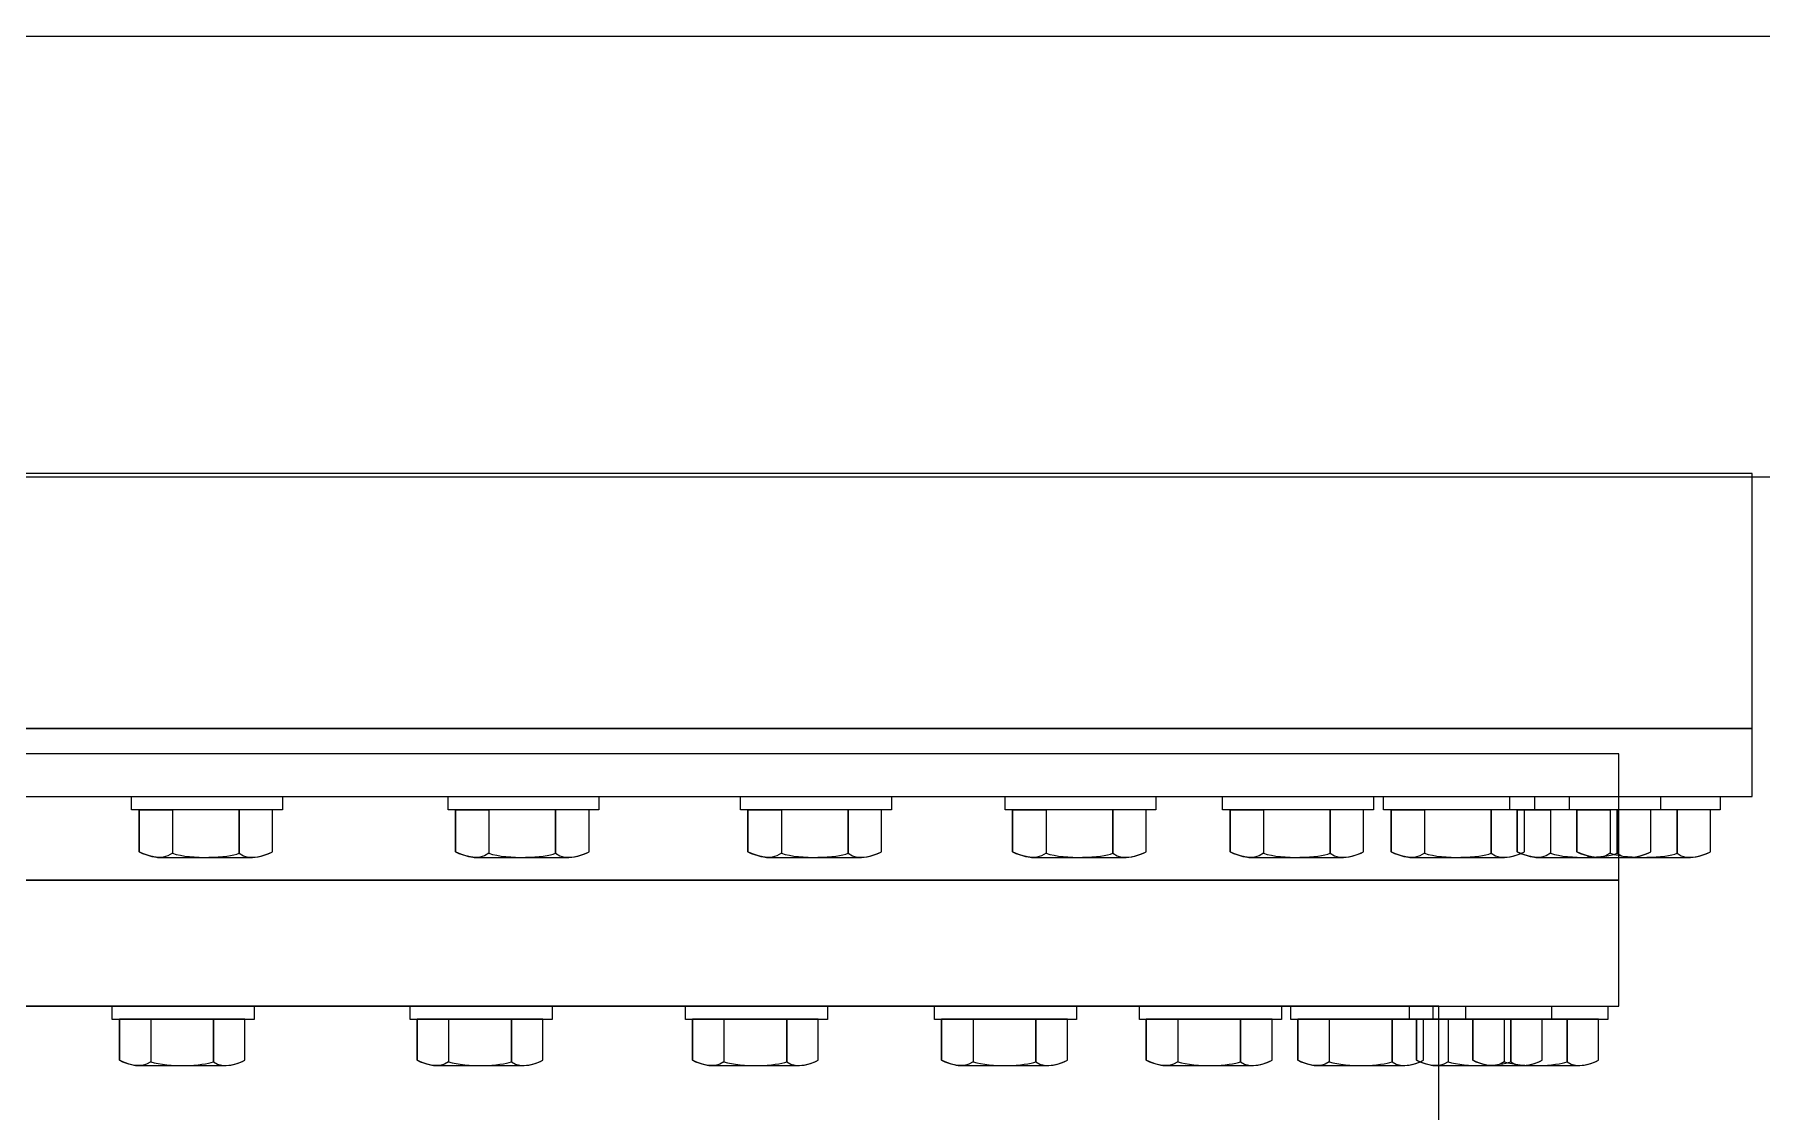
# Model space of a CAD drawing. Header units: millimetres. Extents: x -4490 to 177070, y -6118 to 72944.
# Drawn here: x 104931 to 105626, y 26472 to 26906 of the extents above; entities that cross this region are included whole.
import ezdxf

# ---------------------------------------------------------------- set-up
doc = ezdxf.new("R2010")
doc.units = ezdxf.units.MM
doc.layers.add('хендай', color=7, linetype='Continuous')

# ---------------------------------------------------------------- blocks, each defined once
blk = doc.blocks.new('A$C6EB5392D')
at = {"lineweight": 9}
for points, knots in [([(-725.94, 1099.57), (-725.94, 1099.57), (725.94, 1099.57), (725.94, 1099.57), (725.94, 1099.57), (725.94, 1099.57), (725.94, 1191.23), (725.94, 1191.23), (725.94, 1191.23), (725.94, 1191.23), (-725.94, 1191.23), (-725.94, 1191.23), (-725.94, 1191.23), (-725.94, 1191.23), (-725.94, 1099.57), (-725.94, 1099.57)], [0, 0, 0, 0, 0.25, 0.25, 0.25, 0.25, 0.5, 0.5, 0.5, 0.5, 0.75, 0.75, 0.75, 0.75, 1, 1, 1, 1]), ([(-725.94, 1099.57), (-725.94, 1099.57), (725.94, 1099.57), (725.94, 1099.57), (725.94, 1099.57), (725.94, 1099.57), (725.94, 1191.23), (725.94, 1191.23), (725.94, 1191.23), (725.94, 1191.23), (-725.94, 1191.23), (-725.94, 1191.23), (-725.94, 1191.23), (-725.94, 1191.23), (-725.94, 1099.57), (-725.94, 1099.57)], [0, 0, 0, 0, 0.25, 0.25, 0.25, 0.25, 0.5, 0.5, 0.5, 0.5, 0.75, 0.75, 0.75, 0.75, 1, 1, 1, 1]), ([(-725.94, 1075.22), (-725.94, 1075.22), (725.94, 1075.22), (725.94, 1075.22), (725.94, 1075.22), (725.94, 1075.22), (725.94, 1099.57), (725.94, 1099.57), (725.94, 1099.57), (725.94, 1099.57), (-725.94, 1099.57), (-725.94, 1099.57), (-725.94, 1099.57), (-725.94, 1099.57), (-725.94, 1075.22), (-725.94, 1075.22)], [0, 0, 0, 0, 0.25, 0.25, 0.25, 0.25, 0.5, 0.5, 0.5, 0.5, 0.75, 0.75, 0.75, 0.75, 1, 1, 1, 1]), ([(-725.94, 1075.22), (-725.94, 1075.22), (725.94, 1075.22), (725.94, 1075.22), (725.94, 1075.22), (725.94, 1075.22), (725.94, 1099.57), (725.94, 1099.57), (725.94, 1099.57), (725.94, 1099.57), (-725.94, 1099.57), (-725.94, 1099.57), (-725.94, 1099.57), (-725.94, 1099.57), (-725.94, 1075.22), (-725.94, 1075.22)], [0, 0, 0, 0, 0.25, 0.25, 0.25, 0.25, 0.5, 0.5, 0.5, 0.5, 0.75, 0.75, 0.75, 0.75, 1, 1, 1, 1]), ([(-677.96, 1045.15), (-677.96, 1045.15), (677.96, 1045.15), (677.96, 1045.15), (677.96, 1045.15), (677.96, 1045.15), (677.96, 1090.51), (677.96, 1090.51), (677.96, 1090.51), (677.96, 1090.51), (-677.96, 1090.51), (-677.96, 1090.51), (-677.96, 1090.51), (-677.96, 1090.51), (-677.96, 1045.15), (-677.96, 1045.15)], [0, 0, 0, 0, 0.25, 0.25, 0.25, 0.25, 0.5, 0.5, 0.5, 0.5, 0.75, 0.75, 0.75, 0.75, 1, 1, 1, 1]), ([(-677.96, 1045.15), (-677.96, 1045.15), (677.96, 1045.15), (677.96, 1045.15), (677.96, 1045.15), (677.96, 1045.15), (677.96, 1090.51), (677.96, 1090.51), (677.96, 1090.51), (677.96, 1090.51), (-677.96, 1090.51), (-677.96, 1090.51), (-677.96, 1090.51), (-677.96, 1090.51), (-677.96, 1045.15), (-677.96, 1045.15)], [0, 0, 0, 0, 0.25, 0.25, 0.25, 0.25, 0.5, 0.5, 0.5, 0.5, 0.75, 0.75, 0.75, 0.75, 1, 1, 1, 1]), ([(-714.47, 1075.22), (-714.47, 1075.22), (-660.26, 1075.22), (-660.26, 1075.22), (-660.26, 1075.22), (-660.26, 1075.22), (-660.26, 1070.35), (-660.26, 1070.35), (-660.26, 1070.35), (-660.26, 1070.35), (-714.47, 1070.35), (-714.47, 1070.35), (-714.47, 1070.35), (-714.47, 1070.35), (-714.47, 1075.22), (-714.47, 1075.22)], [0, 0, 0, 0, 0.25, 0.25, 0.25, 0.25, 0.5, 0.5, 0.5, 0.5, 0.75, 0.75, 0.75, 0.75, 1, 1, 1, 1]), ([(-693, 1075.22), (-693, 1075.22), (-638.78, 1075.22), (-638.78, 1075.22), (-638.78, 1075.22), (-638.78, 1075.22), (-638.78, 1070.35), (-638.78, 1070.35), (-638.78, 1070.35), (-638.78, 1070.35), (-693, 1070.35), (-693, 1070.35), (-693, 1070.35), (-693, 1070.35), (-693, 1075.22), (-693, 1075.22)], [0, 0, 0, 0, 0.25, 0.25, 0.25, 0.25, 0.5, 0.5, 0.5, 0.5, 0.75, 0.75, 0.75, 0.75, 1, 1, 1, 1]), ([(-647.64, 1075.22), (-647.64, 1075.22), (-593.43, 1075.22), (-593.43, 1075.22), (-593.43, 1075.22), (-593.43, 1075.22), (-593.43, 1070.35), (-593.43, 1070.35), (-593.43, 1070.35), (-593.43, 1070.35), (-647.64, 1070.35), (-647.64, 1070.35), (-647.64, 1070.35), (-647.64, 1070.35), (-647.64, 1075.22), (-647.64, 1075.22)], [0, 0, 0, 0, 0.25, 0.25, 0.25, 0.25, 0.5, 0.5, 0.5, 0.5, 0.75, 0.75, 0.75, 0.75, 1, 1, 1, 1]), ([(-589.76, 1075.22), (-589.76, 1075.22), (-535.55, 1075.22), (-535.55, 1075.22), (-535.55, 1075.22), (-535.55, 1075.22), (-535.55, 1070.35), (-535.55, 1070.35), (-535.55, 1070.35), (-535.55, 1070.35), (-589.76, 1070.35), (-589.76, 1070.35), (-589.76, 1070.35), (-589.76, 1070.35), (-589.76, 1075.22), (-589.76, 1075.22)], [0, 0, 0, 0, 0.25, 0.25, 0.25, 0.25, 0.5, 0.5, 0.5, 0.5, 0.75, 0.75, 0.75, 0.75, 1, 1, 1, 1]), ([(-511.58, 1075.22), (-511.58, 1075.22), (-457.36, 1075.22), (-457.36, 1075.22), (-457.36, 1075.22), (-457.36, 1075.22), (-457.36, 1070.35), (-457.36, 1070.35), (-457.36, 1070.35), (-457.36, 1070.35), (-511.58, 1070.35), (-511.58, 1070.35), (-511.58, 1070.35), (-511.58, 1070.35), (-511.58, 1075.22), (-511.58, 1075.22)], [0, 0, 0, 0, 0.25, 0.25, 0.25, 0.25, 0.5, 0.5, 0.5, 0.5, 0.75, 0.75, 0.75, 0.75, 1, 1, 1, 1]), ([(-416.46, 1075.22), (-416.46, 1075.22), (-362.25, 1075.22), (-362.25, 1075.22), (-362.25, 1075.22), (-362.25, 1075.22), (-362.25, 1070.35), (-362.25, 1070.35), (-362.25, 1070.35), (-362.25, 1070.35), (-416.46, 1070.35), (-416.46, 1070.35), (-416.46, 1070.35), (-416.46, 1070.35), (-416.46, 1075.22), (-416.46, 1075.22)], [0, 0, 0, 0, 0.25, 0.25, 0.25, 0.25, 0.5, 0.5, 0.5, 0.5, 0.75, 0.75, 0.75, 0.75, 1, 1, 1, 1]), ([(-311.28, 1075.22), (-311.28, 1075.22), (-257.08, 1075.22), (-257.08, 1075.22), (-257.08, 1075.22), (-257.08, 1075.22), (-257.08, 1070.35), (-257.08, 1070.35), (-257.08, 1070.35), (-257.08, 1070.35), (-311.28, 1070.35), (-311.28, 1070.35), (-311.28, 1070.35), (-311.28, 1070.35), (-311.28, 1075.22), (-311.28, 1075.22)], [0, 0, 0, 0, 0.25, 0.25, 0.25, 0.25, 0.5, 0.5, 0.5, 0.5, 0.75, 0.75, 0.75, 0.75, 1, 1, 1, 1]), ([(-197.53, 1075.22), (-197.53, 1075.22), (-143.33, 1075.22), (-143.33, 1075.22), (-143.33, 1075.22), (-143.33, 1075.22), (-143.33, 1070.35), (-143.33, 1070.35), (-143.33, 1070.35), (-143.33, 1070.35), (-197.53, 1070.35), (-197.53, 1070.35), (-197.53, 1070.35), (-197.53, 1070.35), (-197.53, 1075.22), (-197.53, 1075.22)], [0, 0, 0, 0, 0.25, 0.25, 0.25, 0.25, 0.5, 0.5, 0.5, 0.5, 0.75, 0.75, 0.75, 0.75, 1, 1, 1, 1]), ([(-710.9, 1055.26), (-708.6, 1054), (-705.1, 1053.21), (-702.78, 1053.21), (-702.78, 1053.21), (-702.78, 1053.21), (-669.79, 1053.21), (-669.79, 1053.21), (-669.79, 1053.21), (-669.79, 1053.21), (-666.07, 1053.69), (-662.94, 1055.26), (-662.94, 1055.26), (-662.94, 1055.26), (-662.94, 1070.35), (-662.94, 1070.35), (-662.94, 1070.35), (-662.94, 1070.35), (-710.9, 1070.35), (-710.9, 1070.35), (-710.9, 1070.35), (-710.9, 1070.35), (-710.9, 1055.26), (-710.9, 1055.26)], [0, 0, 0, 0, 0.166667, 0.166667, 0.166667, 0.166667, 0.333333, 0.333333, 0.333333, 0.333333, 0.5, 0.5, 0.5, 0.5, 0.666667, 0.666667, 0.666667, 0.666667, 0.833333, 0.833333, 0.833333, 0.833333, 1, 1, 1, 1]), ([(-710.9, 1055.26), (-708.5, 1054.21), (-702.84, 1051.74), (-698.91, 1054.74), (-698.91, 1054.74), (-698.91, 1054.74), (-698.91, 1070.35), (-698.91, 1070.35), (-698.91, 1070.35), (-698.91, 1070.35), (-710.9, 1070.35), (-710.9, 1070.35), (-710.9, 1070.35), (-710.9, 1070.35), (-710.9, 1055.26), (-710.9, 1055.26)], [0, 0, 0, 0, 0.25, 0.25, 0.25, 0.25, 0.5, 0.5, 0.5, 0.5, 0.75, 0.75, 0.75, 0.75, 1, 1, 1, 1]), ([(-698.91, 1054.74), (-694.99, 1053.17), (-681.89, 1052.49), (-674.93, 1054.74), (-674.93, 1054.74), (-674.93, 1054.74), (-674.93, 1070.35), (-674.93, 1070.35), (-674.93, 1070.35), (-674.93, 1070.35), (-698.91, 1070.35), (-698.91, 1070.35), (-698.91, 1070.35), (-698.91, 1070.35), (-698.91, 1054.74), (-698.91, 1054.74)], [0, 0, 0, 0, 0.25, 0.25, 0.25, 0.25, 0.5, 0.5, 0.5, 0.5, 0.75, 0.75, 0.75, 0.75, 1, 1, 1, 1]), ([(-689.44, 1055.26), (-687.18, 1054), (-683.62, 1053.21), (-681.32, 1053.21), (-681.32, 1053.21), (-681.32, 1053.21), (-648.33, 1053.21), (-648.33, 1053.21), (-648.33, 1053.21), (-648.33, 1053.21), (-644.6, 1053.69), (-641.45, 1055.26), (-641.45, 1055.26), (-641.45, 1055.26), (-641.45, 1070.35), (-641.45, 1070.35), (-641.45, 1070.35), (-641.45, 1070.35), (-689.44, 1070.35), (-689.44, 1070.35), (-689.44, 1070.35), (-689.44, 1070.35), (-689.44, 1055.26), (-689.44, 1055.26)], [0, 0, 0, 0, 0.166667, 0.166667, 0.166667, 0.166667, 0.333333, 0.333333, 0.333333, 0.333333, 0.5, 0.5, 0.5, 0.5, 0.666667, 0.666667, 0.666667, 0.666667, 0.833333, 0.833333, 0.833333, 0.833333, 1, 1, 1, 1]), ([(-689.44, 1055.26), (-687.03, 1054.21), (-681.38, 1051.74), (-677.44, 1054.74), (-677.44, 1054.74), (-677.44, 1054.74), (-677.44, 1070.35), (-677.44, 1070.35), (-677.44, 1070.35), (-677.44, 1070.35), (-689.44, 1070.35), (-689.44, 1070.35), (-689.44, 1070.35), (-689.44, 1070.35), (-689.44, 1055.26), (-689.44, 1055.26)], [0, 0, 0, 0, 0.25, 0.25, 0.25, 0.25, 0.5, 0.5, 0.5, 0.5, 0.75, 0.75, 0.75, 0.75, 1, 1, 1, 1]), ([(-677.44, 1054.74), (-673.51, 1053.17), (-660.41, 1052.49), (-653.45, 1054.74), (-653.45, 1054.74), (-653.45, 1054.74), (-653.45, 1070.35), (-653.45, 1070.35), (-653.45, 1070.35), (-653.45, 1070.35), (-677.44, 1070.35), (-677.44, 1070.35), (-677.44, 1070.35), (-677.44, 1070.35), (-677.44, 1054.74), (-677.44, 1054.74)], [0, 0, 0, 0, 0.25, 0.25, 0.25, 0.25, 0.5, 0.5, 0.5, 0.5, 0.75, 0.75, 0.75, 0.75, 1, 1, 1, 1]), ([(-662.94, 1055.26), (-665.34, 1054.21), (-670.79, 1051.64), (-674.93, 1054.74), (-674.93, 1054.74), (-674.93, 1054.74), (-674.93, 1070.35), (-674.93, 1070.35), (-674.93, 1070.35), (-674.93, 1070.35), (-662.94, 1070.35), (-662.94, 1070.35), (-662.94, 1070.35), (-662.94, 1070.35), (-662.94, 1055.26), (-662.94, 1055.26)], [0, 0, 0, 0, 0.25, 0.25, 0.25, 0.25, 0.5, 0.5, 0.5, 0.5, 0.75, 0.75, 0.75, 0.75, 1, 1, 1, 1]), ([(-641.45, 1055.26), (-643.87, 1054.21), (-649.32, 1051.64), (-653.45, 1054.74), (-653.45, 1054.74), (-653.45, 1054.74), (-653.45, 1070.35), (-653.45, 1070.35), (-653.45, 1070.35), (-653.45, 1070.35), (-641.45, 1070.35), (-641.45, 1070.35), (-641.45, 1070.35), (-641.45, 1070.35), (-641.45, 1055.26), (-641.45, 1055.26)], [0, 0, 0, 0, 0.25, 0.25, 0.25, 0.25, 0.5, 0.5, 0.5, 0.5, 0.75, 0.75, 0.75, 0.75, 1, 1, 1, 1]), ([(-644.08, 1055.26), (-641.82, 1054), (-638.26, 1053.21), (-635.96, 1053.21), (-635.96, 1053.21), (-635.96, 1053.21), (-603.02, 1053.21), (-603.02, 1053.21), (-603.02, 1053.21), (-603.02, 1053.21), (-599.24, 1053.69), (-596.1, 1055.26), (-596.1, 1055.26), (-596.1, 1055.26), (-596.1, 1070.35), (-596.1, 1070.35), (-596.1, 1070.35), (-596.1, 1070.35), (-644.08, 1070.35), (-644.08, 1070.35), (-644.08, 1070.35), (-644.08, 1070.35), (-644.08, 1055.26), (-644.08, 1055.26)], [0, 0, 0, 0, 0.166667, 0.166667, 0.166667, 0.166667, 0.333333, 0.333333, 0.333333, 0.333333, 0.5, 0.5, 0.5, 0.5, 0.666667, 0.666667, 0.666667, 0.666667, 0.833333, 0.833333, 0.833333, 0.833333, 1, 1, 1, 1]), ([(-644.08, 1055.26), (-641.68, 1054.21), (-636.02, 1051.74), (-632.09, 1054.74), (-632.09, 1054.74), (-632.09, 1054.74), (-632.09, 1070.35), (-632.09, 1070.35), (-632.09, 1070.35), (-632.09, 1070.35), (-644.08, 1070.35), (-644.08, 1070.35), (-644.08, 1070.35), (-644.08, 1070.35), (-644.08, 1055.26), (-644.08, 1055.26)], [0, 0, 0, 0, 0.25, 0.25, 0.25, 0.25, 0.5, 0.5, 0.5, 0.5, 0.75, 0.75, 0.75, 0.75, 1, 1, 1, 1]), ([(-632.09, 1054.74), (-628.15, 1053.17), (-615.06, 1052.49), (-608.09, 1054.74), (-608.09, 1054.74), (-608.09, 1054.74), (-608.09, 1070.35), (-608.09, 1070.35), (-608.09, 1070.35), (-608.09, 1070.35), (-632.09, 1070.35), (-632.09, 1070.35), (-632.09, 1070.35), (-632.09, 1070.35), (-632.09, 1054.74), (-632.09, 1054.74)], [0, 0, 0, 0, 0.25, 0.25, 0.25, 0.25, 0.5, 0.5, 0.5, 0.5, 0.75, 0.75, 0.75, 0.75, 1, 1, 1, 1]), ([(-596.1, 1055.26), (-598.52, 1054.21), (-604.01, 1051.64), (-608.09, 1054.74), (-608.09, 1054.74), (-608.09, 1054.74), (-608.09, 1070.35), (-608.09, 1070.35), (-608.09, 1070.35), (-608.09, 1070.35), (-596.1, 1070.35), (-596.1, 1070.35), (-596.1, 1070.35), (-596.1, 1070.35), (-596.1, 1055.26), (-596.1, 1055.26)], [0, 0, 0, 0, 0.25, 0.25, 0.25, 0.25, 0.5, 0.5, 0.5, 0.5, 0.75, 0.75, 0.75, 0.75, 1, 1, 1, 1]), ([(-586.21, 1055.26), (-583.95, 1054), (-580.39, 1053.21), (-578.09, 1053.21), (-578.09, 1053.21), (-578.09, 1053.21), (-545.14, 1053.21), (-545.14, 1053.21), (-545.14, 1053.21), (-545.14, 1053.21), (-541.37, 1053.69), (-538.23, 1055.26), (-538.23, 1055.26), (-538.23, 1055.26), (-538.23, 1070.35), (-538.23, 1070.35), (-538.23, 1070.35), (-538.23, 1070.35), (-586.21, 1070.35), (-586.21, 1070.35), (-586.21, 1070.35), (-586.21, 1070.35), (-586.21, 1055.26), (-586.21, 1055.26)], [0, 0, 0, 0, 0.166667, 0.166667, 0.166667, 0.166667, 0.333333, 0.333333, 0.333333, 0.333333, 0.5, 0.5, 0.5, 0.5, 0.666667, 0.666667, 0.666667, 0.666667, 0.833333, 0.833333, 0.833333, 0.833333, 1, 1, 1, 1]), ([(-586.21, 1055.26), (-583.79, 1054.21), (-578.19, 1051.74), (-574.21, 1054.74), (-574.21, 1054.74), (-574.21, 1054.74), (-574.21, 1070.35), (-574.21, 1070.35), (-574.21, 1070.35), (-574.21, 1070.35), (-586.21, 1070.35), (-586.21, 1070.35), (-586.21, 1070.35), (-586.21, 1070.35), (-586.21, 1055.26), (-586.21, 1055.26)], [0, 0, 0, 0, 0.25, 0.25, 0.25, 0.25, 0.5, 0.5, 0.5, 0.5, 0.75, 0.75, 0.75, 0.75, 1, 1, 1, 1]), ([(-574.21, 1054.74), (-570.28, 1053.17), (-557.19, 1052.49), (-550.22, 1054.74), (-550.22, 1054.74), (-550.22, 1054.74), (-550.22, 1070.35), (-550.22, 1070.35), (-550.22, 1070.35), (-550.22, 1070.35), (-574.21, 1070.35), (-574.21, 1070.35), (-574.21, 1070.35), (-574.21, 1070.35), (-574.21, 1054.74), (-574.21, 1054.74)], [0, 0, 0, 0, 0.25, 0.25, 0.25, 0.25, 0.5, 0.5, 0.5, 0.5, 0.75, 0.75, 0.75, 0.75, 1, 1, 1, 1]), ([(-538.23, 1055.26), (-540.63, 1054.21), (-546.14, 1051.64), (-550.22, 1054.74), (-550.22, 1054.74), (-550.22, 1054.74), (-550.22, 1070.35), (-550.22, 1070.35), (-550.22, 1070.35), (-550.22, 1070.35), (-538.23, 1070.35), (-538.23, 1070.35), (-538.23, 1070.35), (-538.23, 1070.35), (-538.23, 1055.26), (-538.23, 1055.26)], [0, 0, 0, 0, 0.25, 0.25, 0.25, 0.25, 0.5, 0.5, 0.5, 0.5, 0.75, 0.75, 0.75, 0.75, 1, 1, 1, 1]), ([(-508.06, 1055.26), (-505.76, 1054), (-502.25, 1053.21), (-499.94, 1053.21), (-499.94, 1053.21), (-499.94, 1053.21), (-466.95, 1053.21), (-466.95, 1053.21), (-466.95, 1053.21), (-466.95, 1053.21), (-463.22, 1053.69), (-460.03, 1055.26), (-460.03, 1055.26), (-460.03, 1055.26), (-460.03, 1070.35), (-460.03, 1070.35), (-460.03, 1070.35), (-460.03, 1070.35), (-508.06, 1070.35), (-508.06, 1070.35), (-508.06, 1070.35), (-508.06, 1070.35), (-508.06, 1055.26), (-508.06, 1055.26)], [0, 0, 0, 0, 0.166667, 0.166667, 0.166667, 0.166667, 0.333333, 0.333333, 0.333333, 0.333333, 0.5, 0.5, 0.5, 0.5, 0.666667, 0.666667, 0.666667, 0.666667, 0.833333, 0.833333, 0.833333, 0.833333, 1, 1, 1, 1]), ([(-508.06, 1055.26), (-505.65, 1054.21), (-500, 1051.74), (-496.06, 1054.74), (-496.06, 1054.74), (-496.06, 1054.74), (-496.06, 1070.35), (-496.06, 1070.35), (-496.06, 1070.35), (-496.06, 1070.35), (-508.06, 1070.35), (-508.06, 1070.35), (-508.06, 1070.35), (-508.06, 1070.35), (-508.06, 1055.26), (-508.06, 1055.26)], [0, 0, 0, 0, 0.25, 0.25, 0.25, 0.25, 0.5, 0.5, 0.5, 0.5, 0.75, 0.75, 0.75, 0.75, 1, 1, 1, 1]), ([(-496.06, 1054.74), (-492.14, 1053.17), (-479.05, 1052.49), (-472.09, 1054.74), (-472.09, 1054.74), (-472.09, 1054.74), (-472.09, 1070.35), (-472.09, 1070.35), (-472.09, 1070.35), (-472.09, 1070.35), (-496.06, 1070.35), (-496.06, 1070.35), (-496.06, 1070.35), (-496.06, 1070.35), (-496.06, 1054.74), (-496.06, 1054.74)], [0, 0, 0, 0, 0.25, 0.25, 0.25, 0.25, 0.5, 0.5, 0.5, 0.5, 0.75, 0.75, 0.75, 0.75, 1, 1, 1, 1]), ([(-460.03, 1055.26), (-462.44, 1054.21), (-467.94, 1051.64), (-472.09, 1054.74), (-472.09, 1054.74), (-472.09, 1054.74), (-472.09, 1070.35), (-472.09, 1070.35), (-472.09, 1070.35), (-472.09, 1070.35), (-460.03, 1070.35), (-460.03, 1070.35), (-460.03, 1070.35), (-460.03, 1070.35), (-460.03, 1055.26), (-460.03, 1055.26)], [0, 0, 0, 0, 0.25, 0.25, 0.25, 0.25, 0.5, 0.5, 0.5, 0.5, 0.75, 0.75, 0.75, 0.75, 1, 1, 1, 1]), ([(-412.89, 1055.26), (-410.65, 1054), (-407.09, 1053.21), (-404.77, 1053.21), (-404.77, 1053.21), (-404.77, 1053.21), (-371.78, 1053.21), (-371.78, 1053.21), (-371.78, 1053.21), (-371.78, 1053.21), (-368.06, 1053.69), (-364.92, 1055.26), (-364.92, 1055.26), (-364.92, 1055.26), (-364.92, 1070.35), (-364.92, 1070.35), (-364.92, 1070.35), (-364.92, 1070.35), (-412.89, 1070.35), (-412.89, 1070.35), (-412.89, 1070.35), (-412.89, 1070.35), (-412.89, 1055.26), (-412.89, 1055.26)], [0, 0, 0, 0, 0.166667, 0.166667, 0.166667, 0.166667, 0.333333, 0.333333, 0.333333, 0.333333, 0.5, 0.5, 0.5, 0.5, 0.666667, 0.666667, 0.666667, 0.666667, 0.833333, 0.833333, 0.833333, 0.833333, 1, 1, 1, 1]), ([(-412.89, 1055.26), (-410.49, 1054.21), (-404.83, 1051.74), (-400.9, 1054.74), (-400.9, 1054.74), (-400.9, 1054.74), (-400.9, 1070.35), (-400.9, 1070.35), (-400.9, 1070.35), (-400.9, 1070.35), (-412.89, 1070.35), (-412.89, 1070.35), (-412.89, 1070.35), (-412.89, 1070.35), (-412.89, 1055.26), (-412.89, 1055.26)], [0, 0, 0, 0, 0.25, 0.25, 0.25, 0.25, 0.5, 0.5, 0.5, 0.5, 0.75, 0.75, 0.75, 0.75, 1, 1, 1, 1]), ([(-400.9, 1054.74), (-396.98, 1053.17), (-383.88, 1052.49), (-376.92, 1054.74), (-376.92, 1054.74), (-376.92, 1054.74), (-376.92, 1070.35), (-376.92, 1070.35), (-376.92, 1070.35), (-376.92, 1070.35), (-400.9, 1070.35), (-400.9, 1070.35), (-400.9, 1070.35), (-400.9, 1070.35), (-400.9, 1054.74), (-400.9, 1054.74)], [0, 0, 0, 0, 0.25, 0.25, 0.25, 0.25, 0.5, 0.5, 0.5, 0.5, 0.75, 0.75, 0.75, 0.75, 1, 1, 1, 1]), ([(-364.92, 1055.26), (-367.33, 1054.21), (-372.82, 1051.64), (-376.92, 1054.74), (-376.92, 1054.74), (-376.92, 1054.74), (-376.92, 1070.35), (-376.92, 1070.35), (-376.92, 1070.35), (-376.92, 1070.35), (-364.92, 1070.35), (-364.92, 1070.35), (-364.92, 1070.35), (-364.92, 1070.35), (-364.92, 1055.26), (-364.92, 1055.26)], [0, 0, 0, 0, 0.25, 0.25, 0.25, 0.25, 0.5, 0.5, 0.5, 0.5, 0.75, 0.75, 0.75, 0.75, 1, 1, 1, 1]), ([(-307.78, 1055.26), (-305.48, 1054), (-301.92, 1053.21), (-299.62, 1053.21), (-299.62, 1053.21), (-299.62, 1053.21), (-266.67, 1053.21), (-266.67, 1053.21), (-266.67, 1053.21), (-266.67, 1053.21), (-262.9, 1053.69), (-259.75, 1055.26), (-259.75, 1055.26), (-259.75, 1055.26), (-259.75, 1070.35), (-259.75, 1070.35), (-259.75, 1070.35), (-259.75, 1070.35), (-307.78, 1070.35), (-307.78, 1070.35), (-307.78, 1070.35), (-307.78, 1070.35), (-307.78, 1055.26), (-307.78, 1055.26)], [0, 0, 0, 0, 0.166667, 0.166667, 0.166667, 0.166667, 0.333333, 0.333333, 0.333333, 0.333333, 0.5, 0.5, 0.5, 0.5, 0.666667, 0.666667, 0.666667, 0.666667, 0.833333, 0.833333, 0.833333, 0.833333, 1, 1, 1, 1]), ([(-307.78, 1055.26), (-305.38, 1054.21), (-299.66, 1051.74), (-295.74, 1054.74), (-295.74, 1054.74), (-295.74, 1054.74), (-295.74, 1070.35), (-295.74, 1070.35), (-295.74, 1070.35), (-295.74, 1070.35), (-307.78, 1070.35), (-307.78, 1070.35), (-307.78, 1070.35), (-307.78, 1070.35), (-307.78, 1055.26), (-307.78, 1055.26)], [0, 0, 0, 0, 0.25, 0.25, 0.25, 0.25, 0.5, 0.5, 0.5, 0.5, 0.75, 0.75, 0.75, 0.75, 1, 1, 1, 1]), ([(-295.74, 1054.74), (-291.81, 1053.17), (-278.71, 1052.49), (-271.75, 1054.74), (-271.75, 1054.74), (-271.75, 1054.74), (-271.75, 1070.35), (-271.75, 1070.35), (-271.75, 1070.35), (-271.75, 1070.35), (-295.74, 1070.35), (-295.74, 1070.35), (-295.74, 1070.35), (-295.74, 1070.35), (-295.74, 1054.74), (-295.74, 1054.74)], [0, 0, 0, 0, 0.25, 0.25, 0.25, 0.25, 0.5, 0.5, 0.5, 0.5, 0.75, 0.75, 0.75, 0.75, 1, 1, 1, 1]), ([(-259.75, 1055.26), (-262.16, 1054.21), (-267.67, 1051.64), (-271.75, 1054.74), (-271.75, 1054.74), (-271.75, 1054.74), (-271.75, 1070.35), (-271.75, 1070.35), (-271.75, 1070.35), (-271.75, 1070.35), (-259.75, 1070.35), (-259.75, 1070.35), (-259.75, 1070.35), (-259.75, 1070.35), (-259.75, 1055.26), (-259.75, 1055.26)], [0, 0, 0, 0, 0.25, 0.25, 0.25, 0.25, 0.5, 0.5, 0.5, 0.5, 0.75, 0.75, 0.75, 0.75, 1, 1, 1, 1]), ([(-193.97, 1055.26), (-191.71, 1054), (-188.16, 1053.21), (-185.85, 1053.21), (-185.85, 1053.21), (-185.85, 1053.21), (-152.86, 1053.21), (-152.86, 1053.21), (-152.86, 1053.21), (-152.86, 1053.21), (-149.13, 1053.69), (-146, 1055.26), (-146, 1055.26), (-146, 1055.26), (-146, 1070.35), (-146, 1070.35), (-146, 1070.35), (-146, 1070.35), (-193.97, 1070.35), (-193.97, 1070.35), (-193.97, 1070.35), (-193.97, 1070.35), (-193.97, 1055.26), (-193.97, 1055.26)], [0, 0, 0, 0, 0.166667, 0.166667, 0.166667, 0.166667, 0.333333, 0.333333, 0.333333, 0.333333, 0.5, 0.5, 0.5, 0.5, 0.666667, 0.666667, 0.666667, 0.666667, 0.833333, 0.833333, 0.833333, 0.833333, 1, 1, 1, 1]), ([(-193.97, 1055.26), (-191.56, 1054.21), (-185.91, 1051.74), (-181.97, 1054.74), (-181.97, 1054.74), (-181.97, 1054.74), (-181.97, 1070.35), (-181.97, 1070.35), (-181.97, 1070.35), (-181.97, 1070.35), (-193.97, 1070.35), (-193.97, 1070.35), (-193.97, 1070.35), (-193.97, 1070.35), (-193.97, 1055.26), (-193.97, 1055.26)], [0, 0, 0, 0, 0.25, 0.25, 0.25, 0.25, 0.5, 0.5, 0.5, 0.5, 0.75, 0.75, 0.75, 0.75, 1, 1, 1, 1]), ([(-181.97, 1054.74), (-178.05, 1053.17), (-164.96, 1052.49), (-158, 1054.74), (-158, 1054.74), (-158, 1054.74), (-158, 1070.35), (-158, 1070.35), (-158, 1070.35), (-158, 1070.35), (-181.97, 1070.35), (-181.97, 1070.35), (-181.97, 1070.35), (-181.97, 1070.35), (-181.97, 1054.74), (-181.97, 1054.74)], [0, 0, 0, 0, 0.25, 0.25, 0.25, 0.25, 0.5, 0.5, 0.5, 0.5, 0.75, 0.75, 0.75, 0.75, 1, 1, 1, 1]), ([(-146, 1055.26), (-148.4, 1054.21), (-153.85, 1051.64), (-158, 1054.74), (-158, 1054.74), (-158, 1054.74), (-158, 1070.35), (-158, 1070.35), (-158, 1070.35), (-158, 1070.35), (-146, 1070.35), (-146, 1070.35), (-146, 1070.35), (-146, 1070.35), (-146, 1055.26), (-146, 1055.26)], [0, 0, 0, 0, 0.25, 0.25, 0.25, 0.25, 0.5, 0.5, 0.5, 0.5, 0.75, 0.75, 0.75, 0.75, 1, 1, 1, 1]), ([(-677.96, 999.8), (-677.96, 999.8), (677.96, 999.8), (677.96, 999.8), (677.96, 999.8), (677.96, 999.8), (677.96, 1045.15), (677.96, 1045.15), (677.96, 1045.15), (677.96, 1045.15), (-677.96, 1045.15), (-677.96, 1045.15), (-677.96, 1045.15), (-677.96, 1045.15), (-677.96, 999.8), (-677.96, 999.8)], [0, 0, 0, 0, 0.25, 0.25, 0.25, 0.25, 0.5, 0.5, 0.5, 0.5, 0.75, 0.75, 0.75, 0.75, 1, 1, 1, 1]), ([(-677.96, 999.8), (-677.96, 999.8), (677.96, 999.8), (677.96, 999.8), (677.96, 999.8), (677.96, 999.8), (677.96, 1045.15), (677.96, 1045.15), (677.96, 1045.15), (677.96, 1045.15), (-677.96, 1045.15), (-677.96, 1045.15), (-677.96, 1045.15), (-677.96, 1045.15), (-677.96, 999.8), (-677.96, 999.8)], [0, 0, 0, 0, 0.25, 0.25, 0.25, 0.25, 0.5, 0.5, 0.5, 0.5, 0.75, 0.75, 0.75, 0.75, 1, 1, 1, 1]), ([(-674.04, 999.8), (-674.04, 999.8), (-623.03, 999.8), (-623.03, 999.8), (-623.03, 999.8), (-623.03, 999.8), (-623.03, 995.03), (-623.03, 995.03), (-623.03, 995.03), (-623.03, 995.03), (-674.04, 995.03), (-674.04, 995.03), (-674.04, 995.03), (-674.04, 995.03), (-674.04, 999.8), (-674.04, 999.8)], [0, 0, 0, 0, 0.25, 0.25, 0.25, 0.25, 0.5, 0.5, 0.5, 0.5, 0.75, 0.75, 0.75, 0.75, 1, 1, 1, 1]), ([(-653.82, 999.8), (-653.82, 999.8), (-602.75, 999.8), (-602.75, 999.8), (-602.75, 999.8), (-602.75, 999.8), (-602.75, 995.03), (-602.75, 995.03), (-602.75, 995.03), (-602.75, 995.03), (-653.82, 995.03), (-653.82, 995.03), (-653.82, 995.03), (-653.82, 995.03), (-653.82, 999.8), (-653.82, 999.8)], [0, 0, 0, 0, 0.25, 0.25, 0.25, 0.25, 0.5, 0.5, 0.5, 0.5, 0.75, 0.75, 0.75, 0.75, 1, 1, 1, 1]), ([(-613.33, 794.9), (-613.33, 794.9), (613.39, 794.9), (613.39, 794.9), (613.39, 794.9), (613.39, 794.9), (613.39, 999.84), (613.39, 999.84), (613.39, 999.84), (613.39, 999.84), (-613.33, 999.84), (-613.33, 999.84), (-613.33, 999.84), (-613.33, 999.84), (-613.33, 794.9), (-613.33, 794.9)], [0, 0, 0, 0, 0.25, 0.25, 0.25, 0.25, 0.5, 0.5, 0.5, 0.5, 0.75, 0.75, 0.75, 0.75, 1, 1, 1, 1]), ([(-613.33, 794.9), (-613.33, 794.9), (613.39, 794.9), (613.39, 794.9), (613.39, 794.9), (613.39, 794.9), (613.39, 999.84), (613.39, 999.84), (613.39, 999.84), (613.39, 999.84), (-613.33, 999.84), (-613.33, 999.84), (-613.33, 999.84), (-613.33, 999.84), (-613.33, 794.9), (-613.33, 794.9)], [0, 0, 0, 0, 0.25, 0.25, 0.25, 0.25, 0.5, 0.5, 0.5, 0.5, 0.75, 0.75, 0.75, 0.75, 1, 1, 1, 1]), ([(-611.14, 999.8), (-611.14, 999.8), (-560.12, 999.8), (-560.12, 999.8), (-560.12, 999.8), (-560.12, 999.8), (-560.12, 995.03), (-560.12, 995.03), (-560.12, 995.03), (-560.12, 995.03), (-611.14, 995.03), (-611.14, 995.03), (-611.14, 995.03), (-611.14, 995.03), (-611.14, 999.8), (-611.14, 999.8)], [0, 0, 0, 0, 0.25, 0.25, 0.25, 0.25, 0.5, 0.5, 0.5, 0.5, 0.75, 0.75, 0.75, 0.75, 1, 1, 1, 1]), ([(-556.67, 999.8), (-556.67, 999.8), (-505.65, 999.8), (-505.65, 999.8), (-505.65, 999.8), (-505.65, 999.8), (-505.65, 995.03), (-505.65, 995.03), (-505.65, 995.03), (-505.65, 995.03), (-556.67, 995.03), (-556.67, 995.03), (-556.67, 995.03), (-556.67, 995.03), (-556.67, 999.8), (-556.67, 999.8)], [0, 0, 0, 0, 0.25, 0.25, 0.25, 0.25, 0.5, 0.5, 0.5, 0.5, 0.75, 0.75, 0.75, 0.75, 1, 1, 1, 1]), ([(-483.07, 999.8), (-483.07, 999.8), (-432.02, 999.8), (-432.02, 999.8), (-432.02, 999.8), (-432.02, 999.8), (-432.02, 995.03), (-432.02, 995.03), (-432.02, 995.03), (-432.02, 995.03), (-483.07, 995.03), (-483.07, 995.03), (-483.07, 995.03), (-483.07, 995.03), (-483.07, 999.8), (-483.07, 999.8)], [0, 0, 0, 0, 0.25, 0.25, 0.25, 0.25, 0.5, 0.5, 0.5, 0.5, 0.75, 0.75, 0.75, 0.75, 1, 1, 1, 1]), ([(-393.52, 999.8), (-393.52, 999.8), (-342.45, 999.8), (-342.45, 999.8), (-342.45, 999.8), (-342.45, 999.8), (-342.45, 995.03), (-342.45, 995.03), (-342.45, 995.03), (-342.45, 995.03), (-393.52, 995.03), (-393.52, 995.03), (-393.52, 995.03), (-393.52, 995.03), (-393.52, 999.8), (-393.52, 999.8)], [0, 0, 0, 0, 0.25, 0.25, 0.25, 0.25, 0.5, 0.5, 0.5, 0.5, 0.75, 0.75, 0.75, 0.75, 1, 1, 1, 1]), ([(-294.52, 999.8), (-294.52, 999.8), (-243.47, 999.8), (-243.47, 999.8), (-243.47, 999.8), (-243.47, 999.8), (-243.47, 995.03), (-243.47, 995.03), (-243.47, 995.03), (-243.47, 995.03), (-294.52, 995.03), (-294.52, 995.03), (-294.52, 995.03), (-294.52, 995.03), (-294.52, 999.8), (-294.52, 999.8)], [0, 0, 0, 0, 0.25, 0.25, 0.25, 0.25, 0.5, 0.5, 0.5, 0.5, 0.75, 0.75, 0.75, 0.75, 1, 1, 1, 1]), ([(-187.42, 999.8), (-187.42, 999.8), (-136.36, 999.8), (-136.36, 999.8), (-136.36, 999.8), (-136.36, 999.8), (-136.36, 995.03), (-136.36, 995.03), (-136.36, 995.03), (-136.36, 995.03), (-187.42, 995.03), (-187.42, 995.03), (-187.42, 995.03), (-187.42, 995.03), (-187.42, 999.8), (-187.42, 999.8)], [0, 0, 0, 0, 0.25, 0.25, 0.25, 0.25, 0.5, 0.5, 0.5, 0.5, 0.75, 0.75, 0.75, 0.75, 1, 1, 1, 1]), ([(-670.69, 980.36), (-668.53, 979.16), (-665.18, 978.43), (-663.04, 978.43), (-663.04, 978.43), (-663.04, 978.43), (-631.98, 978.43), (-631.98, 978.43), (-631.98, 978.43), (-631.98, 978.43), (-628.48, 978.85), (-625.48, 980.36), (-625.48, 980.36), (-625.48, 980.36), (-625.48, 995.08), (-625.48, 995.08), (-625.48, 995.08), (-625.48, 995.08), (-670.69, 995.08), (-670.69, 995.08), (-670.69, 995.08), (-670.69, 995.08), (-670.69, 980.36), (-670.69, 980.36)], [0, 0, 0, 0, 0.166667, 0.166667, 0.166667, 0.166667, 0.333333, 0.333333, 0.333333, 0.333333, 0.5, 0.5, 0.5, 0.5, 0.666667, 0.666667, 0.666667, 0.666667, 0.833333, 0.833333, 0.833333, 0.833333, 1, 1, 1, 1]), ([(-670.69, 980.36), (-668.43, 979.32), (-663.08, 976.96), (-659.37, 979.84), (-659.37, 979.84), (-659.37, 979.84), (-659.37, 995.08), (-659.37, 995.08), (-659.37, 995.08), (-659.37, 995.08), (-670.69, 995.08), (-670.69, 995.08), (-670.69, 995.08), (-670.69, 995.08), (-670.69, 980.36), (-670.69, 980.36)], [0, 0, 0, 0, 0.25, 0.25, 0.25, 0.25, 0.5, 0.5, 0.5, 0.5, 0.75, 0.75, 0.75, 0.75, 1, 1, 1, 1]), ([(-659.37, 979.84), (-655.71, 978.33), (-643.34, 977.69), (-636.79, 979.84), (-636.79, 979.84), (-636.79, 979.84), (-636.79, 995.08), (-636.79, 995.08), (-636.79, 995.08), (-636.79, 995.08), (-659.37, 995.08), (-659.37, 995.08), (-659.37, 995.08), (-659.37, 995.08), (-659.37, 979.84), (-659.37, 979.84)], [0, 0, 0, 0, 0.25, 0.25, 0.25, 0.25, 0.5, 0.5, 0.5, 0.5, 0.75, 0.75, 0.75, 0.75, 1, 1, 1, 1]), ([(-650.46, 980.36), (-648.33, 979.16), (-644.97, 978.43), (-642.82, 978.43), (-642.82, 978.43), (-642.82, 978.43), (-611.76, 978.43), (-611.76, 978.43), (-611.76, 978.43), (-611.76, 978.43), (-608.26, 978.85), (-605.27, 980.36), (-605.27, 980.36), (-605.27, 980.36), (-605.27, 995.08), (-605.27, 995.08), (-605.27, 995.08), (-605.27, 995.08), (-650.46, 995.08), (-650.46, 995.08), (-650.46, 995.08), (-650.46, 995.08), (-650.46, 980.36), (-650.46, 980.36)], [0, 0, 0, 0, 0.166667, 0.166667, 0.166667, 0.166667, 0.333333, 0.333333, 0.333333, 0.333333, 0.5, 0.5, 0.5, 0.5, 0.666667, 0.666667, 0.666667, 0.666667, 0.833333, 0.833333, 0.833333, 0.833333, 1, 1, 1, 1]), ([(-650.46, 980.36), (-648.22, 979.32), (-642.88, 976.96), (-639.15, 979.84), (-639.15, 979.84), (-639.15, 979.84), (-639.15, 995.08), (-639.15, 995.08), (-639.15, 995.08), (-639.15, 995.08), (-650.46, 995.08), (-650.46, 995.08), (-650.46, 995.08), (-650.46, 995.08), (-650.46, 980.36), (-650.46, 980.36)], [0, 0, 0, 0, 0.25, 0.25, 0.25, 0.25, 0.5, 0.5, 0.5, 0.5, 0.75, 0.75, 0.75, 0.75, 1, 1, 1, 1]), ([(-639.15, 979.84), (-635.48, 978.33), (-623.13, 977.69), (-616.59, 979.84), (-616.59, 979.84), (-616.59, 979.84), (-616.59, 995.08), (-616.59, 995.08), (-616.59, 995.08), (-616.59, 995.08), (-639.15, 995.08), (-639.15, 995.08), (-639.15, 995.08), (-639.15, 995.08), (-639.15, 979.84), (-639.15, 979.84)], [0, 0, 0, 0, 0.25, 0.25, 0.25, 0.25, 0.5, 0.5, 0.5, 0.5, 0.75, 0.75, 0.75, 0.75, 1, 1, 1, 1]), ([(-625.48, 980.36), (-627.79, 979.32), (-632.92, 976.86), (-636.79, 979.84), (-636.79, 979.84), (-636.79, 979.84), (-636.79, 995.08), (-636.79, 995.08), (-636.79, 995.08), (-636.79, 995.08), (-625.48, 995.08), (-625.48, 995.08), (-625.48, 995.08), (-625.48, 995.08), (-625.48, 980.36), (-625.48, 980.36)], [0, 0, 0, 0, 0.25, 0.25, 0.25, 0.25, 0.5, 0.5, 0.5, 0.5, 0.75, 0.75, 0.75, 0.75, 1, 1, 1, 1]), ([(-605.27, 980.36), (-607.57, 979.32), (-612.71, 976.86), (-616.59, 979.84), (-616.59, 979.84), (-616.59, 979.84), (-616.59, 995.08), (-616.59, 995.08), (-616.59, 995.08), (-616.59, 995.08), (-605.27, 995.08), (-605.27, 995.08), (-605.27, 995.08), (-605.27, 995.08), (-605.27, 980.36), (-605.27, 980.36)], [0, 0, 0, 0, 0.25, 0.25, 0.25, 0.25, 0.5, 0.5, 0.5, 0.5, 0.75, 0.75, 0.75, 0.75, 1, 1, 1, 1]), ([(-607.78, 980.36), (-605.63, 979.16), (-602.29, 978.43), (-600.14, 978.43), (-600.14, 978.43), (-600.14, 978.43), (-569.08, 978.43), (-569.08, 978.43), (-569.08, 978.43), (-569.08, 978.43), (-565.57, 978.85), (-562.59, 980.36), (-562.59, 980.36), (-562.59, 980.36), (-562.59, 995.08), (-562.59, 995.08), (-562.59, 995.08), (-562.59, 995.08), (-607.78, 995.08), (-607.78, 995.08), (-607.78, 995.08), (-607.78, 995.08), (-607.78, 980.36), (-607.78, 980.36)], [0, 0, 0, 0, 0.166667, 0.166667, 0.166667, 0.166667, 0.333333, 0.333333, 0.333333, 0.333333, 0.5, 0.5, 0.5, 0.5, 0.666667, 0.666667, 0.666667, 0.666667, 0.833333, 0.833333, 0.833333, 0.833333, 1, 1, 1, 1]), ([(-607.78, 980.36), (-605.52, 979.32), (-600.2, 976.96), (-596.47, 979.84), (-596.47, 979.84), (-596.47, 979.84), (-596.47, 995.08), (-596.47, 995.08), (-596.47, 995.08), (-596.47, 995.08), (-607.78, 995.08), (-607.78, 995.08), (-607.78, 995.08), (-607.78, 995.08), (-607.78, 980.36), (-607.78, 980.36)], [0, 0, 0, 0, 0.25, 0.25, 0.25, 0.25, 0.5, 0.5, 0.5, 0.5, 0.75, 0.75, 0.75, 0.75, 1, 1, 1, 1]), ([(-596.47, 979.84), (-592.8, 978.33), (-580.45, 977.69), (-573.9, 979.84), (-573.9, 979.84), (-573.9, 979.84), (-573.9, 995.08), (-573.9, 995.08), (-573.9, 995.08), (-573.9, 995.08), (-596.47, 995.08), (-596.47, 995.08), (-596.47, 995.08), (-596.47, 995.08), (-596.47, 979.84), (-596.47, 979.84)], [0, 0, 0, 0, 0.25, 0.25, 0.25, 0.25, 0.5, 0.5, 0.5, 0.5, 0.75, 0.75, 0.75, 0.75, 1, 1, 1, 1]), ([(-562.59, 980.36), (-564.89, 979.32), (-570.03, 976.86), (-573.9, 979.84), (-573.9, 979.84), (-573.9, 979.84), (-573.9, 995.08), (-573.9, 995.08), (-573.9, 995.08), (-573.9, 995.08), (-562.59, 995.08), (-562.59, 995.08), (-562.59, 995.08), (-562.59, 995.08), (-562.59, 980.36), (-562.59, 980.36)], [0, 0, 0, 0, 0.25, 0.25, 0.25, 0.25, 0.5, 0.5, 0.5, 0.5, 0.75, 0.75, 0.75, 0.75, 1, 1, 1, 1]), ([(-553.31, 980.36), (-551.17, 979.16), (-547.82, 978.43), (-545.66, 978.43), (-545.66, 978.43), (-545.66, 978.43), (-514.61, 978.43), (-514.61, 978.43), (-514.61, 978.43), (-514.61, 978.43), (-511.1, 978.85), (-508.12, 980.36), (-508.12, 980.36), (-508.12, 980.36), (-508.12, 995.08), (-508.12, 995.08), (-508.12, 995.08), (-508.12, 995.08), (-553.31, 995.08), (-553.31, 995.08), (-553.31, 995.08), (-553.31, 995.08), (-553.31, 980.36), (-553.31, 980.36)], [0, 0, 0, 0, 0.166667, 0.166667, 0.166667, 0.166667, 0.333333, 0.333333, 0.333333, 0.333333, 0.5, 0.5, 0.5, 0.5, 0.666667, 0.666667, 0.666667, 0.666667, 0.833333, 0.833333, 0.833333, 0.833333, 1, 1, 1, 1]), ([(-553.31, 980.36), (-551.05, 979.32), (-545.72, 976.96), (-542, 979.84), (-542, 979.84), (-542, 979.84), (-542, 995.08), (-542, 995.08), (-542, 995.08), (-542, 995.08), (-553.31, 995.08), (-553.31, 995.08), (-553.31, 995.08), (-553.31, 995.08), (-553.31, 980.36), (-553.31, 980.36)], [0, 0, 0, 0, 0.25, 0.25, 0.25, 0.25, 0.5, 0.5, 0.5, 0.5, 0.75, 0.75, 0.75, 0.75, 1, 1, 1, 1]), ([(-542, 979.84), (-538.33, 978.33), (-525.98, 977.69), (-519.43, 979.84), (-519.43, 979.84), (-519.43, 979.84), (-519.43, 995.08), (-519.43, 995.08), (-519.43, 995.08), (-519.43, 995.08), (-542, 995.08), (-542, 995.08), (-542, 995.08), (-542, 995.08), (-542, 979.84), (-542, 979.84)], [0, 0, 0, 0, 0.25, 0.25, 0.25, 0.25, 0.5, 0.5, 0.5, 0.5, 0.75, 0.75, 0.75, 0.75, 1, 1, 1, 1]), ([(-508.12, 980.36), (-510.42, 979.32), (-515.56, 976.86), (-519.43, 979.84), (-519.43, 979.84), (-519.43, 979.84), (-519.43, 995.08), (-519.43, 995.08), (-519.43, 995.08), (-519.43, 995.08), (-508.12, 995.08), (-508.12, 995.08), (-508.12, 995.08), (-508.12, 995.08), (-508.12, 980.36), (-508.12, 980.36)], [0, 0, 0, 0, 0.25, 0.25, 0.25, 0.25, 0.5, 0.5, 0.5, 0.5, 0.75, 0.75, 0.75, 0.75, 1, 1, 1, 1]), ([(-479.73, 980.36), (-477.58, 979.16), (-474.28, 978.43), (-472.09, 978.43), (-472.09, 978.43), (-472.09, 978.43), (-441.03, 978.43), (-441.03, 978.43), (-441.03, 978.43), (-441.03, 978.43), (-437.51, 978.85), (-434.52, 980.36), (-434.52, 980.36), (-434.52, 980.36), (-434.52, 995.08), (-434.52, 995.08), (-434.52, 995.08), (-434.52, 995.08), (-479.73, 995.08), (-479.73, 995.08), (-479.73, 995.08), (-479.73, 995.08), (-479.73, 980.36), (-479.73, 980.36)], [0, 0, 0, 0, 0.166667, 0.166667, 0.166667, 0.166667, 0.333333, 0.333333, 0.333333, 0.333333, 0.5, 0.5, 0.5, 0.5, 0.666667, 0.666667, 0.666667, 0.666667, 0.833333, 0.833333, 0.833333, 0.833333, 1, 1, 1, 1]), ([(-479.73, 980.36), (-477.47, 979.32), (-472.13, 976.96), (-468.42, 979.84), (-468.42, 979.84), (-468.42, 979.84), (-468.42, 995.08), (-468.42, 995.08), (-468.42, 995.08), (-468.42, 995.08), (-479.73, 995.08), (-479.73, 995.08), (-479.73, 995.08), (-479.73, 995.08), (-479.73, 980.36), (-479.73, 980.36)], [0, 0, 0, 0, 0.25, 0.25, 0.25, 0.25, 0.5, 0.5, 0.5, 0.5, 0.75, 0.75, 0.75, 0.75, 1, 1, 1, 1]), ([(-468.42, 979.84), (-464.75, 978.33), (-452.38, 977.69), (-445.84, 979.84), (-445.84, 979.84), (-445.84, 979.84), (-445.84, 995.08), (-445.84, 995.08), (-445.84, 995.08), (-445.84, 995.08), (-468.42, 995.08), (-468.42, 995.08), (-468.42, 995.08), (-468.42, 995.08), (-468.42, 979.84), (-468.42, 979.84)], [0, 0, 0, 0, 0.25, 0.25, 0.25, 0.25, 0.5, 0.5, 0.5, 0.5, 0.75, 0.75, 0.75, 0.75, 1, 1, 1, 1]), ([(-434.52, 980.36), (-436.83, 979.32), (-441.96, 976.86), (-445.84, 979.84), (-445.84, 979.84), (-445.84, 979.84), (-445.84, 995.08), (-445.84, 995.08), (-445.84, 995.08), (-445.84, 995.08), (-434.52, 995.08), (-434.52, 995.08), (-434.52, 995.08), (-434.52, 995.08), (-434.52, 980.36), (-434.52, 980.36)], [0, 0, 0, 0, 0.25, 0.25, 0.25, 0.25, 0.5, 0.5, 0.5, 0.5, 0.75, 0.75, 0.75, 0.75, 1, 1, 1, 1]), ([(-390.16, 980.36), (-388.03, 979.16), (-384.67, 978.43), (-382.52, 978.43), (-382.52, 978.43), (-382.52, 978.43), (-351.46, 978.43), (-351.46, 978.43), (-351.46, 978.43), (-351.46, 978.43), (-347.95, 978.85), (-344.97, 980.36), (-344.97, 980.36), (-344.97, 980.36), (-344.97, 995.08), (-344.97, 995.08), (-344.97, 995.08), (-344.97, 995.08), (-390.16, 995.08), (-390.16, 995.08), (-390.16, 995.08), (-390.16, 995.08), (-390.16, 980.36), (-390.16, 980.36)], [0, 0, 0, 0, 0.166667, 0.166667, 0.166667, 0.166667, 0.333333, 0.333333, 0.333333, 0.333333, 0.5, 0.5, 0.5, 0.5, 0.666667, 0.666667, 0.666667, 0.666667, 0.833333, 0.833333, 0.833333, 0.833333, 1, 1, 1, 1]), ([(-390.16, 980.36), (-387.91, 979.32), (-382.58, 976.96), (-378.91, 979.84), (-378.91, 979.84), (-378.91, 979.84), (-378.91, 995.08), (-378.91, 995.08), (-378.91, 995.08), (-378.91, 995.08), (-390.16, 995.08), (-390.16, 995.08), (-390.16, 995.08), (-390.16, 995.08), (-390.16, 980.36), (-390.16, 980.36)], [0, 0, 0, 0, 0.25, 0.25, 0.25, 0.25, 0.5, 0.5, 0.5, 0.5, 0.75, 0.75, 0.75, 0.75, 1, 1, 1, 1]), ([(-378.91, 979.84), (-375.18, 978.33), (-362.83, 977.69), (-356.28, 979.84), (-356.28, 979.84), (-356.28, 979.84), (-356.28, 995.08), (-356.28, 995.08), (-356.28, 995.08), (-356.28, 995.08), (-378.91, 995.08), (-378.91, 995.08), (-378.91, 995.08), (-378.91, 995.08), (-378.91, 979.84), (-378.91, 979.84)], [0, 0, 0, 0, 0.25, 0.25, 0.25, 0.25, 0.5, 0.5, 0.5, 0.5, 0.75, 0.75, 0.75, 0.75, 1, 1, 1, 1]), ([(-344.97, 980.36), (-347.27, 979.32), (-352.41, 976.86), (-356.28, 979.84), (-356.28, 979.84), (-356.28, 979.84), (-356.28, 995.08), (-356.28, 995.08), (-356.28, 995.08), (-356.28, 995.08), (-344.97, 995.08), (-344.97, 995.08), (-344.97, 995.08), (-344.97, 995.08), (-344.97, 980.36), (-344.97, 980.36)], [0, 0, 0, 0, 0.25, 0.25, 0.25, 0.25, 0.5, 0.5, 0.5, 0.5, 0.75, 0.75, 0.75, 0.75, 1, 1, 1, 1]), ([(-291.18, 980.36), (-289.03, 979.16), (-285.67, 978.43), (-283.54, 978.43), (-283.54, 978.43), (-283.54, 978.43), (-252.48, 978.43), (-252.48, 978.43), (-252.48, 978.43), (-252.48, 978.43), (-248.96, 978.85), (-245.98, 980.36), (-245.98, 980.36), (-245.98, 980.36), (-245.98, 995.08), (-245.98, 995.08), (-245.98, 995.08), (-245.98, 995.08), (-291.18, 995.08), (-291.18, 995.08), (-291.18, 995.08), (-291.18, 995.08), (-291.18, 980.36), (-291.18, 980.36)], [0, 0, 0, 0, 0.166667, 0.166667, 0.166667, 0.166667, 0.333333, 0.333333, 0.333333, 0.333333, 0.5, 0.5, 0.5, 0.5, 0.666667, 0.666667, 0.666667, 0.666667, 0.833333, 0.833333, 0.833333, 0.833333, 1, 1, 1, 1]), ([(-291.18, 980.36), (-288.93, 979.32), (-283.58, 976.96), (-279.87, 979.84), (-279.87, 979.84), (-279.87, 979.84), (-279.87, 995.08), (-279.87, 995.08), (-279.87, 995.08), (-279.87, 995.08), (-291.18, 995.08), (-291.18, 995.08), (-291.18, 995.08), (-291.18, 995.08), (-291.18, 980.36), (-291.18, 980.36)], [0, 0, 0, 0, 0.25, 0.25, 0.25, 0.25, 0.5, 0.5, 0.5, 0.5, 0.75, 0.75, 0.75, 0.75, 1, 1, 1, 1]), ([(-279.87, 979.84), (-276.2, 978.33), (-263.84, 977.69), (-257.29, 979.84), (-257.29, 979.84), (-257.29, 979.84), (-257.29, 995.08), (-257.29, 995.08), (-257.29, 995.08), (-257.29, 995.08), (-279.87, 995.08), (-279.87, 995.08), (-279.87, 995.08), (-279.87, 995.08), (-279.87, 979.84), (-279.87, 979.84)], [0, 0, 0, 0, 0.25, 0.25, 0.25, 0.25, 0.5, 0.5, 0.5, 0.5, 0.75, 0.75, 0.75, 0.75, 1, 1, 1, 1]), ([(-245.98, 980.36), (-248.28, 979.32), (-253.41, 976.86), (-257.29, 979.84), (-257.29, 979.84), (-257.29, 979.84), (-257.29, 995.08), (-257.29, 995.08), (-257.29, 995.08), (-257.29, 995.08), (-245.98, 995.08), (-245.98, 995.08), (-245.98, 995.08), (-245.98, 995.08), (-245.98, 980.36), (-245.98, 980.36)], [0, 0, 0, 0, 0.25, 0.25, 0.25, 0.25, 0.5, 0.5, 0.5, 0.5, 0.75, 0.75, 0.75, 0.75, 1, 1, 1, 1]), ([(-184.07, 980.36), (-181.93, 979.16), (-178.57, 978.43), (-176.42, 978.43), (-176.42, 978.43), (-176.42, 978.43), (-145.36, 978.43), (-145.36, 978.43), (-145.36, 978.43), (-145.36, 978.43), (-141.86, 978.85), (-138.92, 980.36), (-138.92, 980.36), (-138.92, 980.36), (-138.92, 995.08), (-138.92, 995.08), (-138.92, 995.08), (-138.92, 995.08), (-184.07, 995.08), (-184.07, 995.08), (-184.07, 995.08), (-184.07, 995.08), (-184.07, 980.36), (-184.07, 980.36)], [0, 0, 0, 0, 0.166667, 0.166667, 0.166667, 0.166667, 0.333333, 0.333333, 0.333333, 0.333333, 0.5, 0.5, 0.5, 0.5, 0.666667, 0.666667, 0.666667, 0.666667, 0.833333, 0.833333, 0.833333, 0.833333, 1, 1, 1, 1]), ([(-184.07, 980.36), (-181.82, 979.32), (-176.48, 976.96), (-172.75, 979.84), (-172.75, 979.84), (-172.75, 979.84), (-172.75, 995.08), (-172.75, 995.08), (-172.75, 995.08), (-172.75, 995.08), (-184.07, 995.08), (-184.07, 995.08), (-184.07, 995.08), (-184.07, 995.08), (-184.07, 980.36), (-184.07, 980.36)], [0, 0, 0, 0, 0.25, 0.25, 0.25, 0.25, 0.5, 0.5, 0.5, 0.5, 0.75, 0.75, 0.75, 0.75, 1, 1, 1, 1]), ([(-172.75, 979.84), (-169.09, 978.33), (-156.73, 977.69), (-150.19, 979.84), (-150.19, 979.84), (-150.19, 979.84), (-150.19, 995.08), (-150.19, 995.08), (-150.19, 995.08), (-150.19, 995.08), (-172.75, 995.08), (-172.75, 995.08), (-172.75, 995.08), (-172.75, 995.08), (-172.75, 979.84), (-172.75, 979.84)], [0, 0, 0, 0, 0.25, 0.25, 0.25, 0.25, 0.5, 0.5, 0.5, 0.5, 0.75, 0.75, 0.75, 0.75, 1, 1, 1, 1]), ([(-138.92, 980.36), (-141.17, 979.32), (-146.31, 976.86), (-150.19, 979.84), (-150.19, 979.84), (-150.19, 979.84), (-150.19, 995.08), (-150.19, 995.08), (-150.19, 995.08), (-150.19, 995.08), (-138.92, 995.08), (-138.92, 995.08), (-138.92, 995.08), (-138.92, 995.08), (-138.92, 980.36), (-138.92, 980.36)], [0, 0, 0, 0, 0.25, 0.25, 0.25, 0.25, 0.5, 0.5, 0.5, 0.5, 0.75, 0.75, 0.75, 0.75, 1, 1, 1, 1])]:
    blk.add_open_spline(points, degree=3, knots=knots, dxfattribs=at)
blk = doc.blocks.new('A$C6A13667E')
at = {"lineweight": 9}
for points in [[(-1394.51, 1348.46), (-1394.51, 1348.46), (2540.83, 1348.46), (2540.83, 1348.46), (2540.83, 1348.46), (2540.83, 1348.46), (2540.83, 1386.53), (2540.83, 1386.53), (2540.83, 1386.53), (2540.83, 1386.53), (-1394.51, 1386.53), (-1394.51, 1386.53), (-1394.51, 1386.53), (-1394.51, 1386.53), (-1394.51, 1348.46), (-1394.51, 1348.46)], [(-1104.29, 1189.96), (-1254.09, 1189.96), (-1394.51, 1331.74), (-1394.51, 1348.46), (-1394.51, 1348.46), (-1394.51, 1348.46), (2540.83, 1348.46), (2540.83, 1348.46), (2540.83, 1348.46), (2540.83, 1348.46), (2540.83, 1190.08), (2540.83, 1190.08), (2540.83, 1190.08), (2540.83, 1190.08), (-1016.77, 1189.96), (-1104.29, 1189.96)]]:
    blk.add_open_spline(points, degree=3, knots=[0, 0, 0, 0, 0.25, 0.25, 0.25, 0.25, 0.5, 0.5, 0.5, 0.5, 0.75, 0.75, 0.75, 0.75, 1, 1, 1, 1], dxfattribs=at)

msp = doc.modelspace()

# ---------------------------------------------------------------- block references
at = {"layer": 'хендай', "xscale": -1.12, "yscale": 1.12, "zscale": 1.12}
for name in ['A$C6A13667E', 'A$C6EB5392D']:
    msp.add_blockref(name, (104809.483, 25394.641), dxfattribs=at)

doc.saveas('drawing.dxf')
